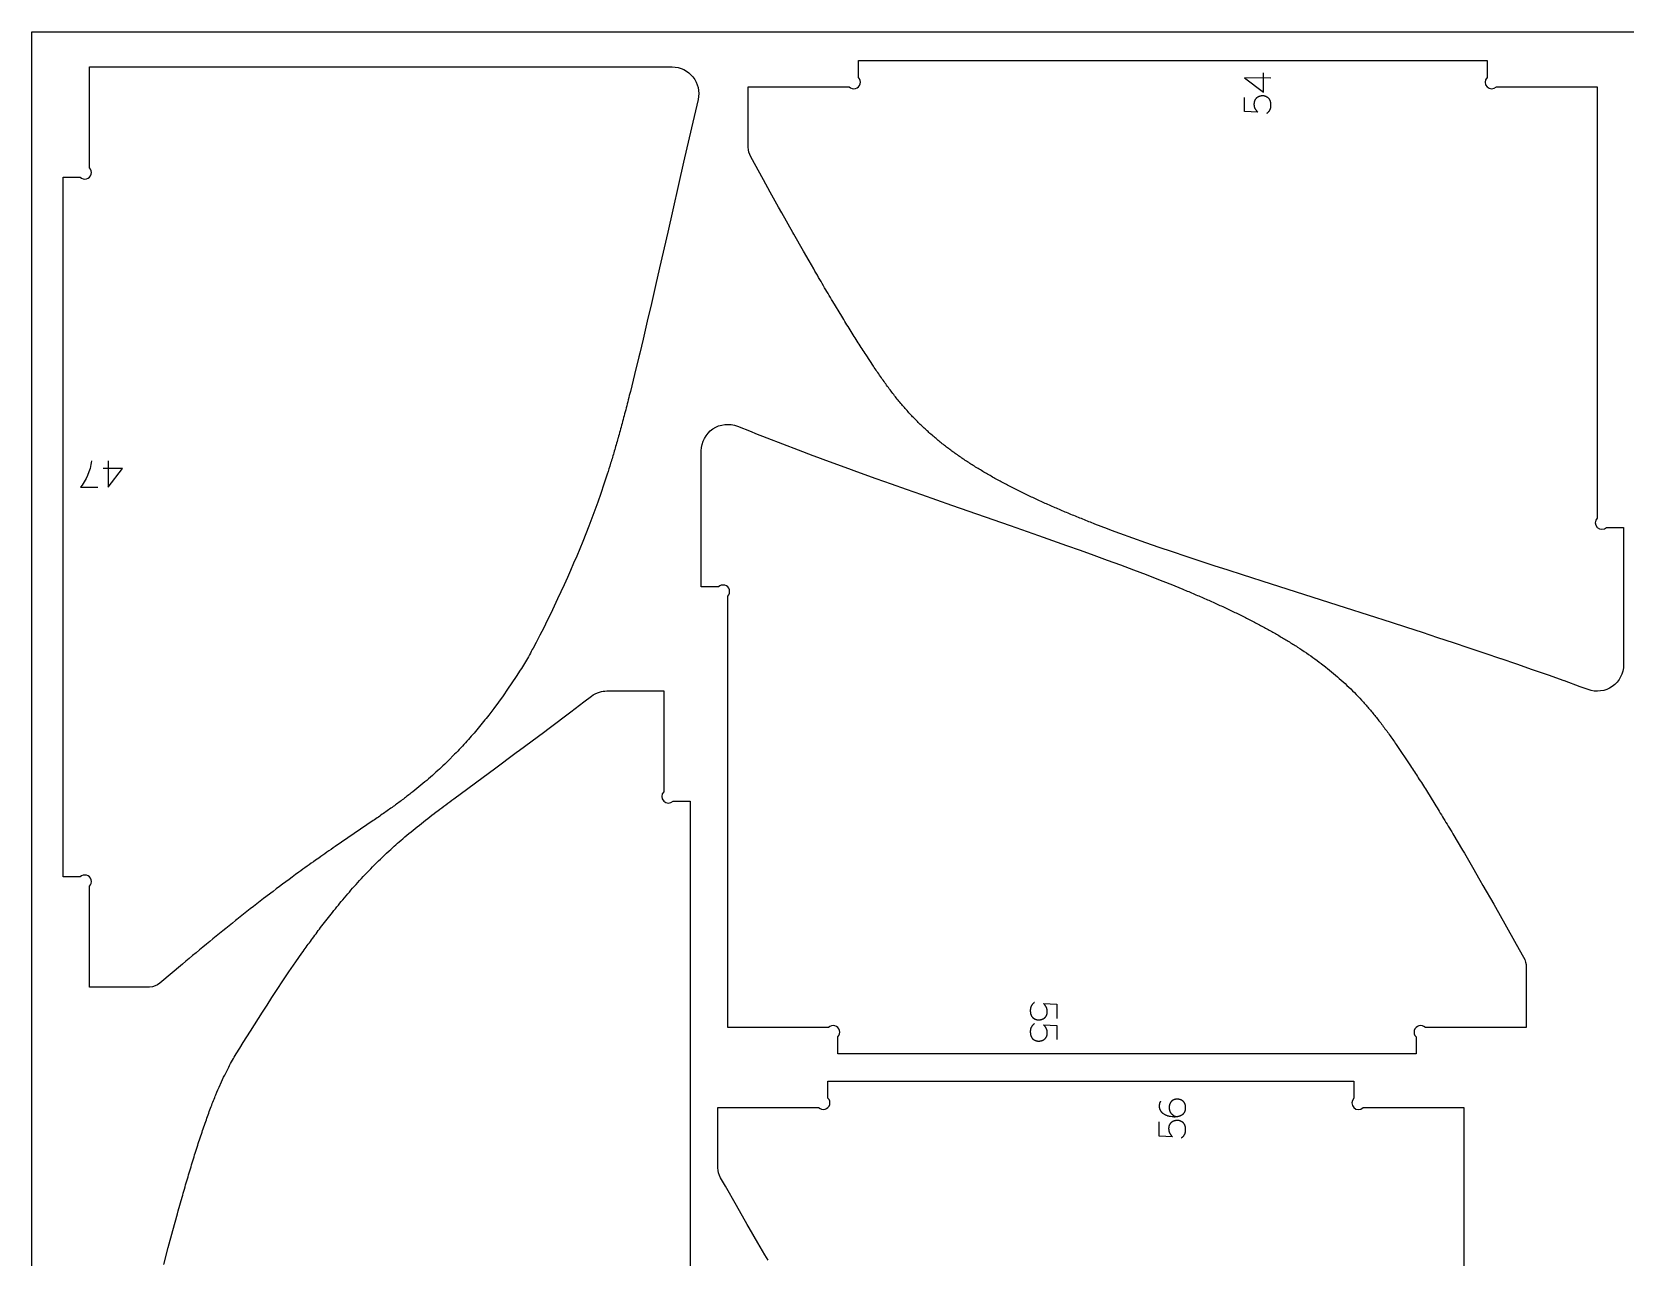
# Model space of a CAD drawing. Header units: millimetres. Extents: x 129 to 4060, y -1224 to 1216.
# Drawn here: x 1484 to 2208, y 659 to 1216 of the extents above; entities that cross this region are included whole.
import ezdxf

# ---------------------------------------------------------------- set-up
doc = ezdxf.new("R2010")
doc.units = ezdxf.units.MM
for name, color, linetype, true_color in [('cnc kesim', 30, 'Continuous', 0xff7300), ('Layer 01', 18, 'Continuous', 0x000000), ('çizim', 5, 'Continuous', 0x0500ff)]:
    doc.layers.add(name, color=color, linetype=linetype, true_color=true_color)

msp = doc.modelspace()

# ---------------------------------------------------------------- linework, layer by layer
at = {"layer": 'cnc kesim'}
for points in [[(2194.98, 994.87, 1), (2199.22, 990.62), (2206.98, 990.62), (2206.98, 928.25, -0.521431), (2190.84, 916.98), (2187.31, 918.27), (2180.09, 920.89), (2179.94, 920.94), (2172.86, 923.46), (2165.64, 926), (2158.44, 928.5), (2151.4, 930.91), (2151.25, 930.97), (2144.07, 933.4), (2136.92, 935.8), (2129.79, 938.17), (2122.69, 940.52), (2115.62, 942.83), (2108.58, 945.12), (2101.58, 947.39), (2091.17, 950.73), (2080.8, 954.05), (2047.07, 964.8), (2033.95, 969.02), (2027.48, 971.11), (2021.07, 973.2), (2014.73, 975.29), (2008.46, 977.38), (2002.27, 979.46), (1996.16, 981.55), (1990.13, 983.64), (1984.2, 985.75), (1978.37, 987.86), (1974.54, 989.27), (1972.64, 989.99), (1967.02, 992.13, -0.005054), (1961.52, 994.3, -0.002872), (1956.13, 996.49, -0.003131), (1950.86, 998.71, -0.003415), (1945.69, 1000.96, -0.003728), (1940.65, 1003.25, -0.004072), (1935.72, 1005.57, -0.004447), (1930.9, 1007.95, -0.004857), (1926.21, 1010.37, -0.005301), (1921.63, 1012.85, -0.00578), (1917.18, 1015.4, -0.006293), (1912.84, 1018.02, -0.006837), (1908.64, 1020.71, -0.007403), (1904.55, 1023.49, -0.00794), (1900.61, 1026.36), (1900.59, 1026.37, -0.008536), (1896.76, 1029.36, -0.009048), (1893.04, 1032.47, -0.009468), (1889.44, 1035.71, -0.009742), (1885.96, 1039.11, -0.009804), (1882.58, 1042.68, -0.009585), (1879.28, 1046.43, -0.009019), (1876.05, 1050.4, -0.008042), (1872.86, 1054.61, -0.006643), (1869.67, 1059.08, -0.00477), (1866.44, 1063.85), (1863.08, 1068.95, -0.004072), (1859.58, 1074.41, -0.002358), (1855.9, 1080.26, -0.002186), (1852.05, 1086.51), (1848.01, 1093.2, -0.003382), (1843.77, 1100.33, -0.001682), (1839.33, 1107.93), (1837.22, 1111.57), (1834.68, 1115.99), (1830.3, 1123.7), (1829.84, 1124.51), (1824.82, 1133.45), (1823.39, 1136.02), (1819.64, 1142.77), (1816.5, 1148.45), (1810.82, 1158.79, -0.122667), (1809.64, 1163.25), (1809.64, 1190.62), (1855.4, 1190.62, 1), (1859.64, 1194.87), (1859.64, 1202.62), (2144.98, 1202.62), (2144.98, 1194.87, 1), (2149.22, 1190.62), (2194.98, 1190.62)], [(1775.15, 1199.66, -0.482767), (1786.84, 1184.95), (1783.87, 1172.09), (1780.29, 1156.44), (1773.07, 1124.63), (1769.39, 1108.51), (1767.54, 1100.41), (1765.66, 1092.3), (1763.78, 1084.18), (1761.88, 1076.09), (1760.37, 1069.74), (1759.97, 1068.04), (1758.04, 1060.09), (1756.12, 1052.33, -0.001919), (1754.22, 1044.86, -0.002312), (1752.35, 1037.79, -0.002871), (1750.54, 1031.2), (1750.49, 1031.04, -0.002947), (1748.81, 1025.18, -0.003204), (1747.17, 1019.71, -0.006468), (1745.61, 1014.75), (1744.12, 1010.24), (1742.69, 1006.06), (1741.3, 1002.13), (1739.93, 998.37), (1738.56, 994.72), (1737.21, 991.17), (1735.85, 987.68), (1734.49, 984.27), (1733.13, 980.9), (1731.75, 977.58), (1730.36, 974.29), (1728.96, 971.03), (1727.53, 967.79), (1726.09, 964.56), (1724.62, 961.34), (1723.12, 958.1), (1721.59, 954.85), (1720.03, 951.57), (1718.42, 948.28), (1716.78, 944.96), (1715.1, 941.64), (1713.37, 938.34), (1711.95, 935.71), (1711.61, 935.09, -0.004462), (1709.82, 931.91, -0.00481), (1708.01, 928.83, -0.008719), (1706.17, 925.83), (1704.3, 922.9), (1702.39, 920), (1700.42, 917.1), (1698.38, 914.19), (1696.28, 911.27), (1694.11, 908.34), (1691.85, 905.39, -0.004099), (1689.51, 902.44, -0.004321), (1687.08, 899.47, -0.00456), (1684.55, 896.5, -0.004814), (1681.92, 893.52, -0.005056), (1679.19, 890.55, -0.008008), (1676.34, 887.57), (1673.38, 884.61, -0.005594), (1670.29, 881.65, -0.005672), (1667.07, 878.7, -0.005674), (1663.7, 875.76, -0.005571), (1660.18, 872.82, -0.005336), (1656.48, 869.87, -0.00494), (1652.59, 866.89, -0.004352), (1648.48, 863.86, -0.003552), (1644.09, 860.74, -0.003503), (1639.38, 857.47), (1622.12, 845.69, 0.003299), (1614.64, 840.48), (1613.18, 839.45, 0.003214), (1605.6, 834.01, 0.00504), (1593.94, 825.35), (1589.66, 822.08, 0.004325), (1577.52, 812.56), (1576.96, 812.11, 0.003082), (1565.21, 802.59, 0.00221), (1552.78, 792.32), (1542.49, 783.73, -0.177227), (1537.92, 781.9), (1510.6, 781.9), (1510.6, 827.65, 1), (1506.36, 831.9), (1498.6, 831.9), (1498.6, 1149.66), (1506.36, 1149.66, 1), (1510.6, 1153.91), (1510.6, 1199.66)], [(1788.3, 1025.37, -0.248907), (1793.58, 1035.32, -0.247715), (1804.76, 1036.52), (1810.88, 1034.08), (1812.97, 1033.26), (1818.01, 1031.29), (1825.13, 1028.54), (1832.24, 1025.83), (1839.01, 1023.28), (1839.34, 1023.16), (1846.42, 1020.53), (1853.48, 1017.94), (1860.5, 1015.38), (1867.5, 1012.86), (1874.46, 1010.36), (1881.38, 1007.91), (1888.26, 1005.48), (1901.88, 1000.7), (1928.5, 991.42), (1941.45, 986.89), (1949.79, 983.96), (1954.13, 982.42), (1960.35, 980.2), (1966.5, 977.99), (1972.57, 975.79), (1978.54, 973.59), (1984.43, 971.39), (1990.21, 969.19), (1995.89, 966.98), (2001.06, 964.92), (2001.45, 964.77), (2006.89, 962.54, -0.002637), (2012.21, 960.31, -0.002863), (2017.41, 958.05, -0.00311), (2022.49, 955.78, -0.003379), (2027.46, 953.48, -0.003672), (2032.31, 951.15, -0.003991), (2037.04, 948.79, -0.004336), (2041.65, 946.38, -0.004708), (2046.14, 943.94, -0.005109), (2050.52, 941.45, -0.005536), (2054.78, 938.9, -0.005986), (2058.93, 936.29, -0.006454), (2062.96, 933.61, -0.006932), (2066.87, 930.86, -0.007964), (2070.66, 928.02), (2070.89, 927.84, -0.007388), (2074.34, 925.08, -0.008265), (2077.92, 922.04, -0.008591), (2081.38, 918.88, -0.008798), (2084.75, 915.59, -0.00884), (2088.03, 912.16, -0.008666), (2091.23, 908.56, -0.008224), (2094.37, 904.77, -0.007469), (2097.47, 900.79, -0.006367), (2100.57, 896.57, -0.007469), (2103.7, 892.1), (2110.28, 882.27, -0.002304), (2113.78, 876.87, -0.003906), (2117.44, 871.11), (2121.27, 864.96, -0.001973), (2125.27, 858.42, -0.003513), (2129.46, 851.47), (2133.83, 844.09), (2134.68, 842.63), (2138.38, 836.29), (2141.73, 830.49), (2143.11, 828.08), (2148, 819.5), (2148.75, 818.18), (2153.03, 810.59), (2158.17, 801.43), (2161.54, 795.4, -0.132004), (2162.74, 790.95), (2162.74, 763.57), (2116.98, 763.57, 1), (2112.74, 759.33), (2112.74, 751.57), (1850.3, 751.57), (1850.3, 759.33, 1), (1846.06, 763.57), (1800.3, 763.57), (1800.3, 959.33, 1), (1796.06, 963.57), (1788.3, 963.57)]]:
    msp.add_lwpolyline(points, format="xyb", close=True, dxfattribs=at)
for points in [[(1544.33, 655.89), (1546.36, 663.62), (1548.42, 671.31), (1550.52, 678.93), (1550.89, 680.24), (1552.65, 686.47, -0.001959), (1554.8, 693.91, -0.002374), (1556.98, 701.21, -0.00296), (1559.19, 708.33, -0.003782), (1561.42, 715.17, -0.004662), (1563.65, 721.64, -0.005662), (1565.85, 727.63, -0.006694), (1567.99, 733.04, -0.007991), (1569.92, 737.56), (1570.04, 737.82, -0.008374), (1571.98, 741.97, -0.008454), (1573.81, 745.56, -0.007811), (1575.54, 748.7, -0.01014), (1577.2, 751.52), (1578.82, 754.15), (1580.42, 756.69), (1583.73, 761.88), (1589.19, 770.5), (1591.23, 773.71), (1593.42, 777.13), (1595.79, 780.78), (1598.35, 784.67), (1601.15, 788.83), (1604.22, 793.29), (1607.01, 797.26), (1607.6, 798.09, -0.003366), (1611.35, 803.29, -0.00406), (1615.54, 808.91, -0.005336), (1620.26, 815, -0.006898), (1625.59, 821.55, -0.008579), (1631.59, 828.47, -0.010282), (1638.25, 835.59, -0.013108), (1645.41, 842.62), (1646.59, 843.71, -0.009511), (1652.83, 849.27, -0.009015), (1660.35, 855.48, -0.005937), (1668, 861.42), (1668.7, 861.95, -0.003104), (1675.97, 867.38), (1692.21, 879.35), (1694.41, 880.97), (1704.35, 888.34), (1705.77, 889.39), (1716.67, 897.5), (1719.19, 899.39), (1729.1, 906.83), (1735.04, 911.34), (1738.45, 913.93, -0.090106), (1742.16, 915.84, -0.074258), (1745.42, 916.33), (1771.27, 916.33), (1771.27, 870.57, 1), (1775.52, 866.33), (1783.27, 866.33), (1783.27, 500.85)], [(1818.62, 657.86), (1817.22, 660.25), (1813.97, 665.83), (1810.07, 672.56), (1809.17, 674.13), (1804.26, 682.69), (1799.26, 691.46), (1797.06, 695.34, -0.134325), (1795.84, 699.8), (1795.83, 727.17), (1841.59, 727.17, 1), (1845.83, 731.41), (1845.83, 739.17), (2084.5, 739.17), (2084.5, 731.41, 1), (2088.74, 727.17), (2134.5, 727.17), (2134.5, 531.41, 1)]]:
    msp.add_lwpolyline(points, format="xyb", dxfattribs=at)
at = {"layer": 'Layer 01'}
msp.add_lwpolyline([(1484.46, 1215.6), (2704.46, 1215.6), (2704.46, -1224.4), (1484.46, -1224.4)], close=True, dxfattribs=at)
at = {"layer": 'çizim'}
for p, q in [((2043.44, 1188.24), (2043.44, 1196.95)), ((1525.55, 1017.4), (1516.84, 1017.4))]:
    msp.add_line(p, q, dxfattribs=at)
for points in [[(2046.9, 1194.64), (2034.88, 1194.65), (2043.44, 1188.24)], [(2045, 1178.61), (2045.12, 1178.69), (2045.23, 1178.78), (2045.34, 1178.86), (2045.44, 1178.95), (2045.55, 1179.04), (2045.65, 1179.14), (2045.74, 1179.23), (2045.83, 1179.33), (2045.92, 1179.43), (2046, 1179.53), (2046.08, 1179.63), (2046.16, 1179.73), (2046.23, 1179.84), (2046.3, 1179.94), (2046.36, 1180.05), (2046.43, 1180.16), (2046.48, 1180.28), (2046.54, 1180.39), (2046.59, 1180.51), (2046.63, 1180.63), (2046.68, 1180.75), (2046.72, 1180.87), (2046.75, 1180.99), (2046.78, 1181.12), (2046.81, 1181.25), (2046.83, 1181.38), (2046.86, 1181.51), (2046.87, 1181.64), (2046.88, 1181.78), (2046.89, 1181.91), (2046.9, 1182.05), (2046.9, 1182.19), (2046.9, 1182.36), (2046.89, 1182.52), (2046.89, 1182.68), (2046.88, 1182.84), (2046.86, 1182.99), (2046.84, 1183.15), (2046.82, 1183.3), (2046.8, 1183.44), (2046.77, 1183.59), (2046.74, 1183.73), (2046.7, 1183.87), (2046.67, 1184.01), (2046.62, 1184.14), (2046.58, 1184.28), (2046.53, 1184.4), (2046.48, 1184.53), (2046.45, 1184.59), (2046.43, 1184.66), (2046.4, 1184.72), (2046.36, 1184.78), (2046.33, 1184.84), (2046.29, 1184.89), (2046.26, 1184.95), (2046.22, 1185.01), (2046.18, 1185.06), (2046.13, 1185.12), (2046.09, 1185.18), (2046.04, 1185.23), (2046, 1185.28), (2045.95, 1185.34), (2045.9, 1185.39), (2045.85, 1185.44), (2045.79, 1185.49), (2045.74, 1185.54), (2045.68, 1185.59), (2045.62, 1185.63), (2045.56, 1185.68), (2045.49, 1185.73), (2045.43, 1185.77), (2045.36, 1185.82), (2045.3, 1185.86), (2045.23, 1185.91), (2045.16, 1185.95), (2045.08, 1185.99), (2044.93, 1186.07), (2044.78, 1186.15), (2044.68, 1186.2), (2044.58, 1186.24), (2044.48, 1186.28), (2044.38, 1186.32), (2044.29, 1186.35), (2044.19, 1186.38), (2044.09, 1186.41), (2044, 1186.43), (2043.9, 1186.46), (2043.8, 1186.48), (2043.71, 1186.49), (2043.61, 1186.5), (2043.52, 1186.52), (2043.42, 1186.52), (2043.33, 1186.53), (2043.23, 1186.53), (2043.13, 1186.53), (2043.02, 1186.52), (2042.92, 1186.52), (2042.81, 1186.51), (2042.71, 1186.51), (2042.61, 1186.49), (2042.51, 1186.48), (2042.41, 1186.47), (2042.31, 1186.45), (2042.22, 1186.43), (2042.12, 1186.42), (2042.02, 1186.39), (2041.93, 1186.37), (2041.84, 1186.34), (2041.75, 1186.32), (2041.66, 1186.29), (2041.57, 1186.26), (2041.48, 1186.22), (2041.39, 1186.19), (2041.3, 1186.15), (2041.22, 1186.12), (2041.14, 1186.07), (2041.05, 1186.03), (2040.97, 1185.99), (2040.89, 1185.94), (2040.81, 1185.89), (2040.73, 1185.85), (2040.65, 1185.79), (2040.58, 1185.74), (2040.5, 1185.68), (2040.43, 1185.63), (2040.35, 1185.57), (2040.28, 1185.51), (2040.21, 1185.45), (2040.14, 1185.38), (2040.08, 1185.32), (2040.02, 1185.25), (2039.96, 1185.18), (2039.9, 1185.11), (2039.84, 1185.03), (2039.79, 1184.96), (2039.74, 1184.88), (2039.69, 1184.81), (2039.64, 1184.73), (2039.6, 1184.65), (2039.56, 1184.56), (2039.52, 1184.48), (2039.48, 1184.39), (2039.44, 1184.31), (2039.41, 1184.22), (2039.38, 1184.13), (2039.35, 1184.03), (2039.33, 1183.94), (2039.3, 1183.84), (2039.28, 1183.75), (2039.26, 1183.65), (2039.24, 1183.55), (2039.23, 1183.44), (2039.22, 1183.34), (2039.21, 1183.23), (2039.2, 1183.12), (2039.19, 1183.02), (2039.19, 1182.9), (2039.19, 1182.79), (2039.19, 1182.65), (2039.19, 1182.51), (2039.2, 1182.38), (2039.22, 1182.24), (2039.23, 1182.11), (2039.25, 1181.98), (2039.27, 1181.85), (2039.3, 1181.72), (2039.33, 1181.6), (2039.36, 1181.48), (2039.4, 1181.36), (2039.44, 1181.24), (2039.49, 1181.12), (2039.54, 1181.01), (2039.59, 1180.9), (2039.64, 1180.79), (2039.7, 1180.68), (2039.76, 1180.57), (2039.82, 1180.46), (2039.89, 1180.35), (2039.96, 1180.24), (2040.03, 1180.14), (2040.11, 1180.03), (2040.19, 1179.92), (2040.27, 1179.82), (2040.35, 1179.71), (2040.44, 1179.61), (2040.53, 1179.5), (2040.72, 1179.3), (2040.92, 1179.09), (2034.9, 1179.38), (2034.9, 1185.86)], [(1519.16, 1020.86), (1519.14, 1008.84), (1525.55, 1017.4)], [(1939.56, 774.92), (1939.44, 774.83), (1939.33, 774.75), (1939.22, 774.66), (1939.12, 774.57), (1939.01, 774.48), (1938.91, 774.39), (1938.82, 774.29), (1938.73, 774.2), (1938.64, 774.1), (1938.56, 774), (1938.48, 773.9), (1938.4, 773.79), (1938.33, 773.69), (1938.26, 773.58), (1938.2, 773.47), (1938.13, 773.36), (1938.08, 773.25), (1938.02, 773.13), (1937.97, 773.02), (1937.93, 772.9), (1937.88, 772.78), (1937.84, 772.66), (1937.81, 772.53), (1937.78, 772.41), (1937.75, 772.28), (1937.73, 772.15), (1937.7, 772.02), (1937.69, 771.88), (1937.68, 771.75), (1937.67, 771.61), (1937.66, 771.47), (1937.66, 771.33), (1937.66, 771.17), (1937.66, 771), (1937.67, 770.84), (1937.68, 770.69), (1937.7, 770.53), (1937.72, 770.38), (1937.74, 770.23), (1937.76, 770.08), (1937.79, 769.94), (1937.82, 769.79), (1937.86, 769.65), (1937.89, 769.52), (1937.94, 769.38), (1937.98, 769.25), (1938.03, 769.12), (1938.08, 768.99), (1938.11, 768.93), (1938.13, 768.87), (1938.16, 768.81), (1938.2, 768.75), (1938.23, 768.69), (1938.27, 768.63), (1938.3, 768.57), (1938.34, 768.52), (1938.38, 768.46), (1938.43, 768.4), (1938.47, 768.35), (1938.52, 768.3), (1938.56, 768.24), (1938.61, 768.19), (1938.66, 768.14), (1938.71, 768.09), (1938.77, 768.04), (1938.82, 767.99), (1938.88, 767.94), (1938.94, 767.89), (1939, 767.84), (1939.07, 767.8), (1939.13, 767.75), (1939.2, 767.71), (1939.26, 767.66), (1939.33, 767.62), (1939.4, 767.58), (1939.48, 767.53), (1939.63, 767.45), (1939.78, 767.37), (1939.88, 767.33), (1939.98, 767.29), (1940.08, 767.25), (1940.18, 767.21), (1940.27, 767.18), (1940.37, 767.14), (1940.47, 767.12), (1940.56, 767.09), (1940.66, 767.07), (1940.76, 767.05), (1940.85, 767.03), (1940.95, 767.02), (1941.04, 767.01), (1941.14, 767), (1941.23, 767), (1941.33, 767), (1941.43, 767), (1941.54, 767), (1941.64, 767.01), (1941.75, 767.01), (1941.85, 767.02), (1941.95, 767.03), (1942.05, 767.04), (1942.15, 767.06), (1942.25, 767.07), (1942.34, 767.09), (1942.44, 767.11), (1942.54, 767.13), (1942.63, 767.16), (1942.72, 767.18), (1942.81, 767.21), (1942.9, 767.24), (1942.99, 767.27), (1943.08, 767.3), (1943.17, 767.34), (1943.26, 767.37), (1943.34, 767.41), (1943.42, 767.45), (1943.51, 767.49), (1943.59, 767.54), (1943.67, 767.58), (1943.75, 767.63), (1943.83, 767.68), (1943.91, 767.73), (1943.98, 767.79), (1944.06, 767.84), (1944.13, 767.9), (1944.21, 767.96), (1944.28, 768.02), (1944.35, 768.08), (1944.42, 768.14), (1944.48, 768.21), (1944.54, 768.28), (1944.6, 768.35), (1944.66, 768.42), (1944.72, 768.49), (1944.77, 768.56), (1944.82, 768.64), (1944.87, 768.72), (1944.92, 768.8), (1944.96, 768.88), (1945, 768.96), (1945.04, 769.05), (1945.08, 769.13), (1945.12, 769.22), (1945.15, 769.31), (1945.18, 769.4), (1945.21, 769.49), (1945.23, 769.59), (1945.26, 769.68), (1945.28, 769.78), (1945.3, 769.88), (1945.32, 769.98), (1945.33, 770.08), (1945.34, 770.19), (1945.35, 770.29), (1945.36, 770.4), (1945.37, 770.51), (1945.37, 770.62), (1945.37, 770.73), (1945.37, 770.87), (1945.37, 771.01), (1945.36, 771.15), (1945.34, 771.28), (1945.33, 771.42), (1945.31, 771.55), (1945.29, 771.67), (1945.26, 771.8), (1945.23, 771.93), (1945.2, 772.05), (1945.16, 772.17), (1945.12, 772.29), (1945.07, 772.4), (1945.02, 772.52), (1944.97, 772.63), (1944.92, 772.74), (1944.86, 772.85), (1944.8, 772.96), (1944.74, 773.07), (1944.67, 773.17), (1944.6, 773.28), (1944.53, 773.39), (1944.45, 773.49), (1944.37, 773.6), (1944.29, 773.71), (1944.21, 773.81), (1944.12, 773.92), (1944.03, 774.02), (1943.84, 774.23), (1943.64, 774.44), (1949.66, 774.15), (1949.66, 767.67)], [(1939.56, 765.28), (1939.44, 765.2), (1939.33, 765.11), (1939.22, 765.03), (1939.12, 764.94), (1939.01, 764.85), (1938.91, 764.75), (1938.82, 764.66), (1938.73, 764.56), (1938.64, 764.47), (1938.56, 764.37), (1938.48, 764.26), (1938.4, 764.16), (1938.33, 764.05), (1938.26, 763.95), (1938.2, 763.84), (1938.13, 763.73), (1938.08, 763.61), (1938.02, 763.5), (1937.97, 763.38), (1937.93, 763.26), (1937.88, 763.14), (1937.84, 763.02), (1937.81, 762.9), (1937.78, 762.77), (1937.75, 762.64), (1937.73, 762.52), (1937.7, 762.38), (1937.69, 762.25), (1937.68, 762.12), (1937.67, 761.98), (1937.66, 761.84), (1937.66, 761.7), (1937.66, 761.53), (1937.66, 761.37), (1937.67, 761.21), (1937.68, 761.05), (1937.7, 760.9), (1937.72, 760.74), (1937.74, 760.59), (1937.76, 760.45), (1937.79, 760.3), (1937.82, 760.16), (1937.86, 760.02), (1937.89, 759.88), (1937.94, 759.75), (1937.98, 759.62), (1938.03, 759.49), (1938.08, 759.36), (1938.11, 759.3), (1938.13, 759.24), (1938.16, 759.17), (1938.2, 759.11), (1938.23, 759.06), (1938.27, 759), (1938.3, 758.94), (1938.34, 758.88), (1938.38, 758.83), (1938.43, 758.77), (1938.47, 758.72), (1938.52, 758.66), (1938.56, 758.61), (1938.61, 758.56), (1938.66, 758.5), (1938.71, 758.45), (1938.77, 758.4), (1938.82, 758.35), (1938.88, 758.3), (1938.94, 758.26), (1939, 758.21), (1939.07, 758.16), (1939.13, 758.12), (1939.2, 758.07), (1939.26, 758.03), (1939.33, 757.98), (1939.4, 757.94), (1939.48, 757.9), (1939.63, 757.82), (1939.78, 757.74), (1939.88, 757.69), (1939.98, 757.65), (1940.08, 757.61), (1940.18, 757.57), (1940.27, 757.54), (1940.37, 757.51), (1940.47, 757.48), (1940.56, 757.46), (1940.66, 757.43), (1940.76, 757.42), (1940.85, 757.4), (1940.95, 757.39), (1941.04, 757.38), (1941.14, 757.37), (1941.23, 757.36), (1941.33, 757.36), (1941.43, 757.36), (1941.54, 757.37), (1941.64, 757.37), (1941.75, 757.38), (1941.85, 757.39), (1941.95, 757.4), (1942.05, 757.41), (1942.15, 757.42), (1942.25, 757.44), (1942.34, 757.46), (1942.44, 757.48), (1942.54, 757.5), (1942.63, 757.52), (1942.72, 757.55), (1942.81, 757.57), (1942.9, 757.6), (1942.99, 757.63), (1943.08, 757.67), (1943.17, 757.7), (1943.26, 757.74), (1943.34, 757.78), (1943.42, 757.82), (1943.51, 757.86), (1943.59, 757.9), (1943.67, 757.95), (1943.75, 758), (1943.83, 758.05), (1943.91, 758.1), (1943.98, 758.15), (1944.06, 758.21), (1944.13, 758.26), (1944.21, 758.32), (1944.28, 758.38), (1944.35, 758.45), (1944.42, 758.51), (1944.48, 758.58), (1944.54, 758.64), (1944.6, 758.71), (1944.66, 758.78), (1944.72, 758.86), (1944.77, 758.93), (1944.82, 759.01), (1944.87, 759.08), (1944.92, 759.16), (1944.96, 759.24), (1945, 759.33), (1945.04, 759.41), (1945.08, 759.5), (1945.12, 759.58), (1945.15, 759.67), (1945.18, 759.76), (1945.21, 759.86), (1945.23, 759.95), (1945.26, 760.05), (1945.28, 760.15), (1945.3, 760.24), (1945.32, 760.35), (1945.33, 760.45), (1945.34, 760.55), (1945.35, 760.66), (1945.36, 760.77), (1945.37, 760.88), (1945.37, 760.99), (1945.37, 761.1), (1945.37, 761.24), (1945.37, 761.38), (1945.36, 761.51), (1945.34, 761.65), (1945.33, 761.78), (1945.31, 761.91), (1945.29, 762.04), (1945.26, 762.17), (1945.23, 762.29), (1945.2, 762.41), (1945.16, 762.53), (1945.12, 762.65), (1945.07, 762.77), (1945.02, 762.88), (1944.97, 763), (1944.92, 763.11), (1944.86, 763.21), (1944.8, 763.32), (1944.74, 763.43), (1944.67, 763.54), (1944.6, 763.65), (1944.53, 763.75), (1944.45, 763.86), (1944.37, 763.97), (1944.29, 764.07), (1944.21, 764.18), (1944.12, 764.28), (1944.03, 764.39), (1943.84, 764.6), (1943.64, 764.8), (1949.66, 764.51), (1949.66, 758.03)], [(1996.76, 730.08), (1996.69, 729.94), (1996.62, 729.81), (1996.56, 729.67), (1996.5, 729.54), (1996.45, 729.4), (1996.4, 729.26), (1996.36, 729.12), (1996.32, 728.98), (1996.29, 728.84), (1996.26, 728.7), (1996.23, 728.56), (1996.21, 728.42), (1996.2, 728.28), (1996.18, 728.14), (1996.18, 727.99), (1996.17, 727.85), (1996.18, 727.72), (1996.18, 727.6), (1996.19, 727.48), (1996.2, 727.35), (1996.22, 727.23), (1996.23, 727.12), (1996.25, 727), (1996.28, 726.88), (1996.31, 726.77), (1996.34, 726.66), (1996.37, 726.55), (1996.41, 726.44), (1996.45, 726.33), (1996.49, 726.23), (1996.54, 726.12), (1996.59, 726.02), (1996.64, 725.92), (1996.7, 725.82), (1996.76, 725.72), (1996.82, 725.63), (1996.89, 725.54), (1996.96, 725.44), (1997.03, 725.35), (1997.11, 725.26), (1997.18, 725.18), (1997.27, 725.09), (1997.35, 725.01), (1997.44, 724.92), (1997.53, 724.84), (1997.63, 724.76), (1997.73, 724.69), (1997.83, 724.61), (1998.04, 724.47), (1998.25, 724.33), (1998.46, 724.2), (1998.67, 724.07), (1998.88, 723.96), (1999.1, 723.85), (1999.32, 723.75), (1999.54, 723.66), (1999.76, 723.58), (1999.98, 723.5), (2000.2, 723.43), (2000.43, 723.37), (2000.66, 723.32), (2000.89, 723.27), (2001.12, 723.24), (2001.35, 723.21), (2002.07, 723.11), (2002.18, 723.1), (2002.3, 723.08), (2002.43, 723.07), (2002.57, 723.07), (2002.87, 723.05), (2003.2, 723.05), (2003.44, 723.05), (2003.68, 723.07), (2003.91, 723.08), (2004.15, 723.11), (2004.37, 723.14), (2004.6, 723.19), (2004.71, 723.21), (2004.82, 723.23), (2004.93, 723.26), (2005.04, 723.29), (2005.14, 723.32), (2005.25, 723.35), (2005.36, 723.39), (2005.46, 723.42), (2005.56, 723.46), (2005.67, 723.5), (2005.77, 723.54), (2005.87, 723.59), (2005.97, 723.63), (2006.07, 723.68), (2006.17, 723.73), (2006.27, 723.78), (2006.37, 723.83), (2006.47, 723.89), (2006.56, 723.94), (2006.66, 724), (2006.75, 724.06), (2006.84, 724.13), (2006.93, 724.19), (2007.01, 724.26), (2007.05, 724.3), (2007.09, 724.33), (2007.13, 724.37), (2007.17, 724.4), (2007.21, 724.44), (2007.25, 724.48), (2007.29, 724.52), (2007.32, 724.56), (2007.36, 724.6), (2007.39, 724.64), (2007.42, 724.68), (2007.46, 724.72), (2007.49, 724.76), (2007.52, 724.81), (2007.55, 724.85), (2007.58, 724.89), (2007.61, 724.94), (2007.64, 724.98), (2007.67, 725.03), (2007.69, 725.08), (2007.75, 725.17), (2007.8, 725.27), (2007.84, 725.37), (2007.88, 725.47), (2007.92, 725.58), (2007.96, 725.68), (2008, 725.79), (2008.03, 725.91), (2008.05, 726.02), (2008.08, 726.14), (2008.1, 726.26), (2008.12, 726.38), (2008.14, 726.51), (2008.15, 726.63), (2008.16, 726.76), (2008.17, 726.89), (2008.17, 727.03), (2008.17, 727.17), (2008.17, 727.27), (2008.17, 727.38), (2008.17, 727.49), (2008.16, 727.59), (2008.15, 727.69), (2008.14, 727.8), (2008.12, 727.9), (2008.11, 728), (2008.09, 728.09), (2008.07, 728.19), (2008.05, 728.28), (2008.03, 728.38), (2008, 728.47), (2007.97, 728.56), (2007.94, 728.65), (2007.91, 728.74), (2007.88, 728.82), (2007.84, 728.91), (2007.81, 728.99), (2007.77, 729.07), (2007.72, 729.15), (2007.68, 729.23), (2007.63, 729.31), (2007.59, 729.39), (2007.54, 729.46), (2007.48, 729.54), (2007.43, 729.61), (2007.37, 729.68), (2007.32, 729.75), (2007.26, 729.82), (2007.19, 729.89), (2007.13, 729.95), (2007.06, 730.02), (2007, 730.08), (2006.93, 730.14), (2006.86, 730.19), (2006.79, 730.25), (2006.71, 730.3), (2006.64, 730.36), (2006.56, 730.4), (2006.49, 730.45), (2006.41, 730.5), (2006.33, 730.54), (2006.25, 730.58), (2006.17, 730.62), (2006.09, 730.66), (2006, 730.7), (2005.92, 730.73), (2005.83, 730.76), (2005.74, 730.79), (2005.65, 730.82), (2005.56, 730.84), (2005.47, 730.87), (2005.38, 730.89), (2005.28, 730.91), (2005.18, 730.92), (2005.09, 730.94), (2004.99, 730.95), (2004.89, 730.96), (2004.79, 730.97), (2004.68, 730.98), (2004.58, 730.98), (2004.48, 730.99), (2004.37, 730.99), (2004.26, 730.99), (2004.15, 730.98), (2004.05, 730.98), (2003.94, 730.97), (2003.84, 730.96), (2003.74, 730.95), (2003.64, 730.94), (2003.54, 730.92), (2003.45, 730.9), (2003.35, 730.88), (2003.26, 730.86), (2003.17, 730.84), (2003.08, 730.81), (2002.99, 730.78), (2002.9, 730.75), (2002.82, 730.72), (2002.73, 730.69), (2002.65, 730.65), (2002.57, 730.61), (2002.49, 730.57), (2002.41, 730.53), (2002.34, 730.49), (2002.26, 730.44), (2002.19, 730.39), (2002.12, 730.34), (2002.05, 730.29), (2001.98, 730.23), (2001.91, 730.17), (2001.85, 730.12), (2001.78, 730.05), (2001.72, 729.99), (2001.66, 729.93), (2001.6, 729.86), (2001.54, 729.79), (2001.49, 729.72), (2001.44, 729.65), (2001.38, 729.58), (2001.33, 729.5), (2001.29, 729.43), (2001.24, 729.35), (2001.2, 729.28), (2001.15, 729.2), (2001.11, 729.12), (2001.08, 729.04), (2001.04, 728.95), (2001, 728.87), (2000.97, 728.79), (2000.94, 728.7), (2000.91, 728.61), (2000.88, 728.52), (2000.86, 728.43), (2000.84, 728.34), (2000.81, 728.25), (2000.79, 728.16), (2000.78, 728.06), (2000.76, 727.96), (2000.75, 727.87), (2000.73, 727.77), (2000.72, 727.67), (2000.72, 727.57), (2000.71, 727.46), (2000.7, 727.36), (2000.7, 727.25), (2000.7, 727.15), (2000.7, 726.96), (2000.71, 726.78), (2000.72, 726.69), (2000.73, 726.6), (2000.74, 726.51), (2000.75, 726.42), (2000.76, 726.34), (2000.78, 726.25), (2000.79, 726.17), (2000.81, 726.08), (2000.83, 726), (2000.85, 725.92), (2000.87, 725.84), (2000.89, 725.77), (2000.92, 725.69), (2000.94, 725.61), (2000.97, 725.54), (2001, 725.47), (2001.03, 725.39), (2001.06, 725.32), (2001.1, 725.25), (2001.13, 725.18), (2001.17, 725.11), (2001.21, 725.05), (2001.25, 724.98), (2001.29, 724.92), (2001.33, 724.85), (2001.38, 724.79), (2001.42, 724.73), (2001.47, 724.67), (2001.52, 724.61), (2001.57, 724.55), (2001.62, 724.5), (2001.68, 724.44), (2001.79, 724.33), (2001.9, 724.21), (2002.02, 724.11), (2002.15, 724), (2002.28, 723.9), (2002.41, 723.79), (2002.56, 723.7), (2002.7, 723.6), (2002.86, 723.5), (2003.01, 723.41), (2003.18, 723.32), (2003.35, 723.24), (2003.52, 723.15), (2003.7, 723.07)], [(2006.27, 713.42), (2006.39, 713.5), (2006.5, 713.59), (2006.61, 713.67), (2006.72, 713.76), (2006.82, 713.85), (2006.92, 713.95), (2007.01, 714.04), (2007.1, 714.14), (2007.19, 714.23), (2007.28, 714.33), (2007.36, 714.44), (2007.43, 714.54), (2007.5, 714.65), (2007.57, 714.75), (2007.64, 714.86), (2007.7, 714.97), (2007.76, 715.09), (2007.81, 715.2), (2007.86, 715.32), (2007.91, 715.44), (2007.95, 715.56), (2007.99, 715.68), (2008.02, 715.8), (2008.06, 715.93), (2008.08, 716.05), (2008.11, 716.18), (2008.13, 716.32), (2008.14, 716.45), (2008.16, 716.58), (2008.17, 716.72), (2008.17, 716.86), (2008.17, 717), (2008.17, 717.17), (2008.17, 717.33), (2008.16, 717.49), (2008.15, 717.65), (2008.13, 717.8), (2008.12, 717.96), (2008.09, 718.11), (2008.07, 718.25), (2008.04, 718.4), (2008.01, 718.54), (2007.98, 718.68), (2007.94, 718.82), (2007.9, 718.95), (2007.85, 719.08), (2007.81, 719.21), (2007.75, 719.34), (2007.73, 719.4), (2007.7, 719.46), (2007.67, 719.52), (2007.64, 719.58), (2007.6, 719.64), (2007.57, 719.7), (2007.53, 719.76), (2007.49, 719.82), (2007.45, 719.87), (2007.41, 719.93), (2007.36, 719.98), (2007.32, 720.04), (2007.27, 720.09), (2007.22, 720.14), (2007.17, 720.2), (2007.12, 720.25), (2007.06, 720.3), (2007.01, 720.35), (2006.95, 720.39), (2006.89, 720.44), (2006.83, 720.49), (2006.77, 720.54), (2006.7, 720.58), (2006.64, 720.63), (2006.57, 720.67), (2006.5, 720.71), (2006.43, 720.76), (2006.36, 720.8), (2006.21, 720.88), (2006.05, 720.96), (2005.95, 721.01), (2005.85, 721.05), (2005.75, 721.09), (2005.66, 721.12), (2005.56, 721.16), (2005.46, 721.19), (2005.37, 721.22), (2005.27, 721.24), (2005.17, 721.26), (2005.08, 721.28), (2004.98, 721.3), (2004.89, 721.31), (2004.79, 721.32), (2004.7, 721.33), (2004.6, 721.34), (2004.51, 721.34), (2004.4, 721.34), (2004.29, 721.33), (2004.19, 721.33), (2004.09, 721.32), (2003.98, 721.31), (2003.88, 721.3), (2003.78, 721.29), (2003.68, 721.28), (2003.59, 721.26), (2003.49, 721.24), (2003.39, 721.22), (2003.3, 721.2), (2003.2, 721.18), (2003.11, 721.15), (2003.02, 721.13), (2002.93, 721.1), (2002.84, 721.07), (2002.75, 721.03), (2002.66, 721), (2002.58, 720.96), (2002.49, 720.92), (2002.41, 720.88), (2002.33, 720.84), (2002.24, 720.8), (2002.16, 720.75), (2002.08, 720.7), (2002, 720.65), (2001.93, 720.6), (2001.85, 720.55), (2001.77, 720.49), (2001.7, 720.44), (2001.63, 720.38), (2001.55, 720.32), (2001.48, 720.25), (2001.42, 720.19), (2001.35, 720.12), (2001.29, 720.06), (2001.23, 719.99), (2001.17, 719.92), (2001.12, 719.84), (2001.06, 719.77), (2001.01, 719.69), (2000.96, 719.62), (2000.92, 719.54), (2000.87, 719.46), (2000.83, 719.37), (2000.79, 719.29), (2000.75, 719.2), (2000.72, 719.12), (2000.68, 719.03), (2000.65, 718.93), (2000.62, 718.84), (2000.6, 718.75), (2000.57, 718.65), (2000.55, 718.55), (2000.53, 718.45), (2000.52, 718.35), (2000.5, 718.25), (2000.49, 718.15), (2000.48, 718.04), (2000.47, 717.93), (2000.46, 717.82), (2000.46, 717.71), (2000.46, 717.6), (2000.46, 717.46), (2000.47, 717.32), (2000.48, 717.18), (2000.49, 717.05), (2000.5, 716.92), (2000.52, 716.79), (2000.55, 716.66), (2000.57, 716.53), (2000.6, 716.41), (2000.64, 716.29), (2000.68, 716.17), (2000.72, 716.05), (2000.76, 715.93), (2000.81, 715.82), (2000.86, 715.7), (2000.91, 715.59), (2000.97, 715.49), (2001.03, 715.38), (2001.1, 715.27), (2001.16, 715.16), (2001.23, 715.05), (2001.31, 714.95), (2001.38, 714.84), (2001.46, 714.73), (2001.54, 714.63), (2001.63, 714.52), (2001.71, 714.42), (2001.8, 714.31), (2001.99, 714.1), (2002.19, 713.9), (1996.17, 714.19), (1996.17, 720.67)]]:
    msp.add_lwpolyline(points, dxfattribs=at)
msp.add_lwpolyline([(1511.5, 1020.86, -0.024846), (1510.88, 1017.4), (1510.38, 1015.8), (1509.75, 1014.14), (1509.13, 1012.84, -0.047754), (1507.26, 1009.79), (1506.56, 1008.86), (1514.39, 1008.86)], format="xyb", dxfattribs=at)

doc.saveas('drawing.dxf')
